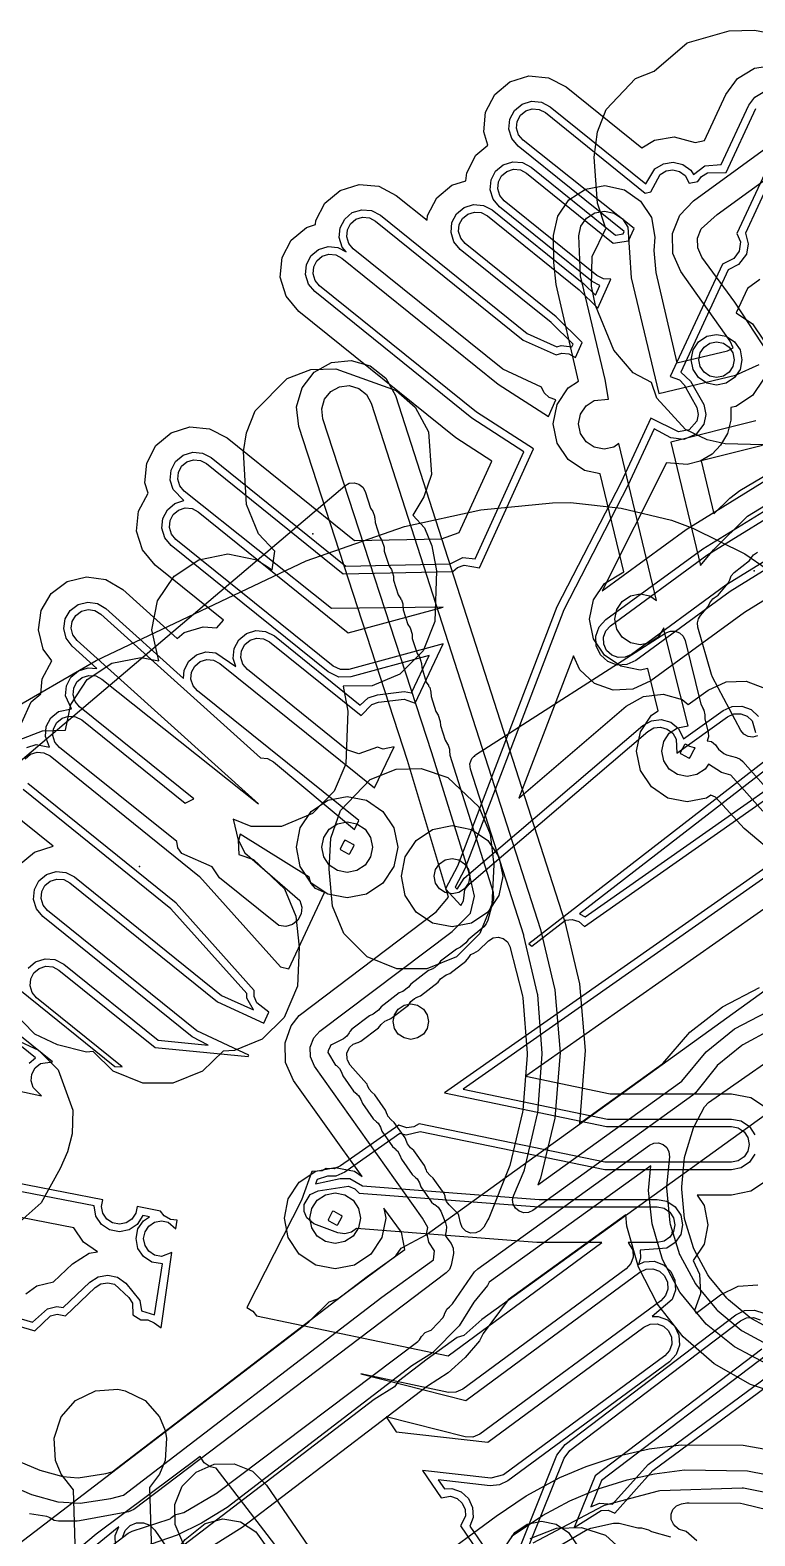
# Model space of a CAD drawing. Header units: metres. Extents: x 8738 to 9560, y -8972 to -7699.
# Drawn here: x 9479.3 to 9507.8, y -7762 to -7702.6 of the extents above; entities that cross this region are included whole.
import ezdxf

# ---------------------------------------------------------------- set-up
doc = ezdxf.new("R2010")
doc.units = ezdxf.units.M
for name, color, linetype in [('AI_GREENING_EXCLUSIONS', 1, 'Continuous'), ('AI_GREENING_LAWN', 82, 'Continuous'), ('AI_GREENING_REJECTED', 6, 'Continuous')]:
    doc.layers.add(name, color=color, linetype=linetype)

msp = doc.modelspace()

# ---------------------------------------------------------------- linework, layer by layer
at = {"layer": 'AI_GREENING_EXCLUSIONS'}
for points in [[(9508.823, -7735.243), (9507.42, -7734.065), (9506.277, -7732.826), (9506.105, -7732.747), (9505.934, -7732.861), (9505.169, -7733.013), (9504.404, -7732.861), (9503.755, -7732.427), (9503.321, -7731.778), (9503.169, -7731.013), (9503.321, -7730.248), (9503.755, -7729.599), (9504.019, -7729.422), (9503.613, -7727.755), (9503.314, -7727.814), (9502.549, -7727.662), (9501.9, -7727.228), (9501.466, -7726.579), (9501.314, -7725.814), (9501.466, -7725.049), (9501.9, -7724.4), (9502.662, -7723.944), (9501.731, -7720.072), (9501.121, -7719.951), (9500.472, -7719.517), (9500.038, -7718.868), (9499.886, -7718.103), (9500.038, -7717.338), (9500.472, -7716.689), (9500.88, -7716.416), (9499.998, -7712.612), (9499.909, -7711.736), (9499.896, -7710.681), (9500.06, -7709.918), (9500.503, -7709.276), (9501.158, -7708.852), (9501.925, -7708.711), (9502.688, -7708.874), (9503.331, -7709.318), (9503.755, -7709.973), (9503.896, -7710.74), (9503.855, -7711.268), (9503.935, -7712.131), (9504.757, -7715.702), (9506.755, -7715.219), (9506.978, -7715.106), (9506.865, -7714.838), (9504.918, -7712.098), (9504.606, -7711.382), (9504.591, -7710.602), (9504.876, -7709.876), (9505.418, -7709.314), (9514.499, -7702.692)], [(9508.666, -7718.943), (9506.67, -7718.897), (9505.953, -7718.73), (9505.104, -7718.331), (9505.104, -7718.331), (9503.966, -7717.089), (9503.763, -7716.476), (9503.041, -7716.09), (9502.276, -7715.199), (9501.552, -7713.435), (9501.39, -7712.673), (9501.421, -7711.509), (9501.952, -7710.399), (9501.629, -7709.404), (9501.501, -7707.585), (9501.631, -7706.587), (9501.97, -7705.712), (9503.13, -7704.49), (9503.868, -7704.193), (9505.169, -7703.084), (9506.821, -7702.603), (9507.816, -7702.576), (9509.345, -7702.87)], [(9508.37, -7715.332), (9507.04, -7713.31), (9505.739, -7711.527), (9505.583, -7711.169), (9505.575, -7710.779), (9505.718, -7710.416), (9506.355, -7709.851), (9515.092, -7703.498)], [(9478.915, -7729.908), (9479.29, -7729.07), (9479.669, -7728.754), (9479.723, -7728.156), (9480.108, -7727.445), (9479.769, -7726.99), (9479.577, -7726.234), (9479.689, -7725.462), (9480.088, -7724.791), (9480.714, -7724.324), (9481.47, -7724.133), (9482.243, -7724.245), (9482.913, -7724.644), (9485.054, -7726.574), (9485.333, -7726.34), (9486.078, -7726.107), (9486.618, -7726.156), (9486.88, -7725.846), (9484.188, -7723.675), (9483.688, -7723.076), (9483.454, -7722.331), (9483.524, -7721.554), (9483.91, -7720.843), (9483.781, -7720.429), (9483.85, -7719.652), (9484.212, -7718.961), (9484.811, -7718.46), (9485.556, -7718.227), (9486.333, -7718.297), (9487.025, -7718.659), (9492.05, -7722.71), (9495.472, -7722.639), (9496.18, -7722.39), (9497.459, -7719.582), (9496.046, -7718.662), (9489.852, -7713.669), (9489.352, -7713.07), (9489.119, -7712.325), (9489.189, -7711.548), (9489.55, -7710.856), (9490.149, -7710.356), (9490.505, -7710.245), (9490.519, -7710.09), (9490.88, -7709.398), (9491.479, -7708.898), (9492.224, -7708.665), (9493.001, -7708.735), (9493.693, -7709.096), (9494.911, -7710.078), (9494.928, -7709.882), (9495.29, -7709.191), (9495.889, -7708.691), (9496.443, -7708.517), (9496.472, -7708.199), (9496.834, -7707.508), (9497.308, -7707.111), (9497.144, -7706.588), (9497.214, -7705.811), (9497.576, -7705.119), (9498.174, -7704.619), (9498.919, -7704.386), (9499.696, -7704.456), (9500.388, -7704.818), (9503.373, -7707.224), (9503.877, -7706.911), (9504.648, -7706.786), (9505.477, -7707.015), (9505.85, -7706.935), (9506.696, -7705.118), (9507.157, -7704.488), (9507.824, -7704.083), (9508.595, -7703.963)], [(9479.121, -7730.872), (9479.494, -7730.755), (9480.016, -7730.86), (9479.853, -7730.432), (9479.888, -7730.044), (9480.069, -7729.698), (9480.368, -7729.448), (9480.885, -7729.344), (9480.647, -7728.827), (9480.682, -7728.438), (9480.863, -7728.092), (9481.162, -7727.842), (9481.535, -7727.726), (9481.886, -7727.757), (9480.905, -7726.873), (9480.671, -7726.56), (9480.575, -7726.182), (9480.632, -7725.796), (9480.831, -7725.461), (9481.144, -7725.227), (9481.522, -7725.131), (9481.908, -7725.187), (9482.244, -7725.387), (9485.302, -7728.144), (9485.332, -7727.814), (9485.513, -7727.468), (9485.812, -7727.218), (9486.185, -7727.102), (9486.573, -7727.136), (9487.365, -7727.677), (9487.265, -7727.356), (9487.3, -7726.968), (9487.481, -7726.622), (9487.78, -7726.372), (9488.153, -7726.255), (9488.541, -7726.29), (9488.887, -7726.471), (9492.271, -7729.199), (9492.585, -7728.908), (9492.956, -7728.787), (9494.004, -7728.667), (9494.292, -7728.714), (9494.995, -7727.246), (9491.897, -7728.077), (9491.431, -7728.09), (9491.01, -7727.89), (9484.815, -7722.897), (9484.565, -7722.597), (9484.449, -7722.225), (9484.484, -7721.836), (9484.665, -7721.49), (9484.964, -7721.24), (9485.312, -7721.131), (9484.892, -7720.695), (9484.775, -7720.323), (9484.81, -7719.934), (9484.991, -7719.588), (9485.29, -7719.338), (9485.663, -7719.222), (9486.051, -7719.257), (9486.397, -7719.437), (9491.706, -7723.717), (9495.817, -7723.632), (9496.323, -7723.379), (9496.807, -7723.424), (9498.728, -7719.208), (9496.674, -7717.884), (9490.48, -7712.89), (9490.23, -7712.591), (9490.113, -7712.218), (9490.148, -7711.83), (9490.329, -7711.484), (9490.628, -7711.234), (9491.001, -7711.117), (9491.389, -7711.152), (9491.721, -7711.326), (9491.56, -7711.132), (9491.443, -7710.76), (9491.478, -7710.371), (9491.659, -7710.026), (9491.958, -7709.776), (9492.331, -7709.659), (9492.719, -7709.694), (9493.065, -7709.875), (9498.86, -7714.547), (9500.023, -7715.066), (9500.2, -7715.014), (9500.615, -7715.068), (9500.664, -7714.962), (9499.8, -7714.112), (9496.219, -7711.225), (9495.969, -7710.925), (9495.853, -7710.553), (9495.888, -7710.164), (9496.068, -7709.819), (9496.368, -7709.569), (9496.74, -7709.452), (9497.129, -7709.487), (9497.475, -7709.668), (9501.094, -7712.586), (9501.547, -7713.024), (9501.72, -7712.643), (9501.421, -7712.49), (9497.763, -7709.541), (9497.513, -7709.242), (9497.396, -7708.869), (9497.431, -7708.481), (9497.612, -7708.135), (9497.912, -7707.885), (9498.284, -7707.768), (9498.673, -7707.803), (9499.018, -7707.984), (9502.335, -7710.658), (9502.647, -7710.611), (9502.686, -7710.524), (9498.505, -7707.153), (9498.255, -7706.854), (9498.138, -7706.481), (9498.173, -7706.093), (9498.354, -7705.747), (9498.654, -7705.497), (9499.026, -7705.38), (9499.415, -7705.415), (9499.76, -7705.596), (9503.542, -7708.645), (9503.896, -7708.053), (9504.227, -7707.848), (9504.613, -7707.785), (9504.992, -7707.875), (9505.309, -7708.103), (9505.415, -7708.273), (9505.868, -7707.924), (9506.513, -7707.881), (9507.603, -7705.54), (9507.833, -7705.225), (9508.166, -7705.022)], [(9479.056, -7731.31), (9479.265, -7731.135), (9479.526, -7731.053), (9479.798, -7731.078), (9480.04, -7731.204), (9485.931, -7735.953), (9489.129, -7739.518), (9489.462, -7739.602), (9490.862, -7736.592), (9490.504, -7736.432), (9490.329, -7736.222), (9490.256, -7735.989), (9487.531, -7734.292), (9487.473, -7734.535), (9487.722, -7735.027), (9489.893, -7736.899), (9489.97, -7737.161), (9489.942, -7737.433), (9489.812, -7737.673), (9489.6, -7737.845), (9489.338, -7737.923), (9489.066, -7737.894), (9486.715, -7736.011), (9486.433, -7735.581), (9485.237, -7735.047), (9485.084, -7734.82), (9485.036, -7734.581), (9480.408, -7730.871), (9480.233, -7730.661), (9480.151, -7730.4), (9480.176, -7730.128), (9480.302, -7729.886), (9480.512, -7729.711), (9480.773, -7729.63), (9481.045, -7729.654), (9481.287, -7729.781), (9485.361, -7733.062), (9485.71, -7732.899), (9481.202, -7729.265), (9481.027, -7729.055), (9480.946, -7728.795), (9480.97, -7728.523), (9481.097, -7728.281), (9481.306, -7728.106), (9481.567, -7728.024), (9481.839, -7728.048), (9482.081, -7728.175), (9488.26, -7733.097), (9481.106, -7726.65), (9480.942, -7726.431), (9480.875, -7726.166), (9480.914, -7725.896), (9481.054, -7725.661), (9481.273, -7725.498), (9481.538, -7725.431), (9481.808, -7725.47), (9482.043, -7725.61), (9488.333, -7731.279), (9488.61, -7731.306), (9488.85, -7731.437), (9492.044, -7734.104), (9492.216, -7733.744), (9485.852, -7728.641), (9485.677, -7728.431), (9485.595, -7728.171), (9485.62, -7727.899), (9485.746, -7727.657), (9485.956, -7727.481), (9486.217, -7727.4), (9486.489, -7727.424), (9486.731, -7727.551), (9492.832, -7732.457), (9493.607, -7730.839), (9493.181, -7730.936), (9492.949, -7730.859), (9492.212, -7731.116), (9491.748, -7730.961), (9487.82, -7727.795), (9487.645, -7727.585), (9487.563, -7727.324), (9487.588, -7727.052), (9487.714, -7726.81), (9487.924, -7726.635), (9488.185, -7726.554), (9488.457, -7726.578), (9488.699, -7726.705), (9492.304, -7729.611), (9492.733, -7729.169), (9492.992, -7729.084), (9494.005, -7728.967), (9494.432, -7729.115), (9495.547, -7726.787), (9491.819, -7727.788), (9491.493, -7727.796), (9491.198, -7727.656), (9485.004, -7722.663), (9484.829, -7722.453), (9484.747, -7722.193), (9484.771, -7721.921), (9484.898, -7721.679), (9485.108, -7721.504), (9485.368, -7721.422), (9485.64, -7721.446), (9485.882, -7721.573), (9491.8, -7726.343), (9495.543, -7725.338), (9491.136, -7725.387), (9485.33, -7720.761), (9485.155, -7720.551), (9485.073, -7720.291), (9485.098, -7720.019), (9485.224, -7719.777), (9485.434, -7719.602), (9485.695, -7719.52), (9485.967, -7719.544), (9486.209, -7719.671), (9491.603, -7724.02), (9495.926, -7723.93), (9496.108, -7723.767), (9496.366, -7723.676), (9496.976, -7723.777), (9499.109, -7719.096), (9496.862, -7717.65), (9490.668, -7712.656), (9490.493, -7712.447), (9490.411, -7712.186), (9490.436, -7711.914), (9490.562, -7711.672), (9490.772, -7711.497), (9491.033, -7711.416), (9491.305, -7711.44), (9491.547, -7711.567), (9497.712, -7716.536), (9499.696, -7717.809), (9499.992, -7717.159), (9499.729, -7717.065), (9499.527, -7716.881), (9499.423, -7716.66), (9497.894, -7715.952), (9491.998, -7711.198), (9491.823, -7710.989), (9491.741, -7710.728), (9491.766, -7710.456), (9491.892, -7710.214), (9492.102, -7710.039), (9492.363, -7709.957), (9492.635, -7709.982), (9492.877, -7710.108), (9498.702, -7714.805), (9499.994, -7715.382), (9500.228, -7715.312), (9500.5, -7715.34), (9500.756, -7715.483), (9501.024, -7714.895), (9500, -7713.887), (9496.408, -7710.991), (9496.233, -7710.782), (9496.151, -7710.521), (9496.175, -7710.249), (9496.302, -7710.007), (9496.512, -7709.832), (9496.772, -7709.75), (9497.044, -7709.775), (9497.286, -7709.901), (9500.906, -7712.819), (9501.642, -7713.539), (9502.159, -7712.403), (9501.866, -7712.387), (9501.609, -7712.257), (9497.951, -7709.308), (9497.776, -7709.098), (9497.695, -7708.837), (9497.719, -7708.565), (9497.846, -7708.323), (9498.055, -7708.148), (9498.316, -7708.067), (9498.588, -7708.091), (9498.83, -7708.218), (9502.249, -7710.974), (9502.852, -7710.883), (9503.075, -7710.394), (9498.693, -7706.92), (9498.518, -7706.71), (9498.437, -7706.449), (9498.461, -7706.177), (9498.588, -7705.935), (9498.797, -7705.76), (9499.058, -7705.679), (9499.33, -7705.703), (9499.572, -7705.83), (9503.51, -7709.004), (9503.731, -7708.955), (9504.1, -7708.273), (9504.333, -7708.129), (9504.602, -7708.085), (9504.868, -7708.148), (9505.09, -7708.307), (9505.246, -7708.618), (9505.588, -7708.542), (9505.734, -7708.346), (9505.968, -7708.207), (9506.7, -7708.191), (9507.875, -7705.666)], [(9509.144, -7706.257), (9507.124, -7710.598), (9507.268, -7710.928), (9507.223, -7711.3), (9507.007, -7711.584), (9506.563, -7711.805), (9504.5, -7716.238), (9504.863, -7716.367), (9505.043, -7716.572), (9505.549, -7717.463), (9505.602, -7717.731), (9505.549, -7717.999), (9505.251, -7718.338), (9504.822, -7718.426), (9503.735, -7717.881), (9502.562, -7720.401), (9500.03, -7725.316), (9496.113, -7735.543), (9495.641, -7736.446), (9496.236, -7737.102), (9496.341, -7736.912), (9496.393, -7736.471), (9496.562, -7736.257), (9503.609, -7730.232), (9503.847, -7730.098), (9504.119, -7730.066), (9504.381, -7730.14), (9504.596, -7730.309), (9504.73, -7730.547), (9504.763, -7731.09), (9506.758, -7729.658), (9507.006, -7729.545), (9507.279, -7729.535), (9507.535, -7729.631), (9507.735, -7729.818), (9507.855, -7730.282)], [(9509.416, -7706.383), (9507.461, -7710.585), (9507.576, -7711.005), (9507.5, -7711.415), (9507.192, -7711.82), (9506.787, -7712.033), (9504.912, -7716.063), (9505.303, -7716.423), (9505.823, -7717.341), (9505.902, -7717.731), (9505.826, -7718.114), (9505.524, -7718.514), (9505.031, -7718.723), (9504.527, -7718.658), (9503.87, -7718.302), (9502.829, -7720.538), (9500.304, -7725.439), (9496.392, -7735.652), (9496.017, -7736.376), (9496.094, -7736.45), (9496.367, -7736.029), (9503.414, -7730.004), (9503.755, -7729.813), (9504.142, -7729.767), (9504.518, -7729.873), (9504.824, -7730.114), (9505.024, -7730.533), (9506.583, -7729.414), (9506.938, -7729.253), (9507.328, -7729.239), (9507.693, -7729.376), (9507.978, -7729.643)], [(9508.146, -7733.378), (9506.882, -7731.966), (9506.516, -7731.852), (9506.006, -7731.525), (9505.876, -7731.72), (9505.552, -7731.937), (9505.169, -7732.013), (9504.786, -7731.937), (9504.462, -7731.72), (9504.245, -7731.396), (9504.169, -7731.013), (9504.245, -7730.63), (9504.462, -7730.306), (9504.786, -7730.089), (9505.201, -7730.019), (9504.266, -7726.322), (9504.252, -7726.168), (9504.246, -7726.155), (9504.021, -7726.521), (9503.697, -7726.738), (9503.314, -7726.814), (9502.931, -7726.738), (9502.607, -7726.521), (9502.39, -7726.197), (9502.314, -7725.814), (9502.39, -7725.431), (9502.607, -7725.107), (9502.931, -7724.89), (9503.314, -7724.814), (9503.697, -7724.89), (9503.961, -7725.066), (9502.473, -7718.883), (9502.269, -7719.027), (9501.886, -7719.103), (9501.503, -7719.027), (9501.179, -7718.81), (9500.962, -7718.486), (9500.886, -7718.103), (9500.962, -7717.72), (9501.179, -7717.396), (9501.503, -7717.179), (9502.061, -7717.138), (9501.927, -7716.35), (9500.956, -7712.271), (9500.896, -7710.696), (9500.978, -7710.314), (9501.199, -7709.993), (9501.527, -7709.781), (9501.911, -7709.711), (9502.292, -7709.793), (9502.613, -7710.014), (9502.825, -7710.342), (9502.957, -7712.342), (9504.051, -7716.903), (9507.069, -7716.183), (9508, -7715.765)], [(9508.028, -7712.407), (9507.549, -7712.767), (9507.099, -7713.733), (9507.74, -7714.161), (9508.174, -7714.81)], [(9478.815, -7730.564), (9479.746, -7730.214), (9480.653, -7730.19), (9480.856, -7729.168), (9481.507, -7728.194), (9482.48, -7727.544), (9483.628, -7727.316), (9484.328, -7727.455), (9484.051, -7726.234), (9484.279, -7725.086), (9484.929, -7724.113), (9485.903, -7723.462), (9487.051, -7723.234), (9488.199, -7723.462), (9488.799, -7723.864), (9488.909, -7723.12), (9488.258, -7722.447), (9487.788, -7721.282), (9487.673, -7719.192), (9487.79, -7718.465), (9488.129, -7717.59), (9489.388, -7716.311), (9490.319, -7715.961), (9491.313, -7715.934), (9493.687, -7716.789), (9494.435, -7717.444), (9494.968, -7718.415), (9495.082, -7720.096), (9494.784, -7720.986), (9494.346, -7721.706), (9494.802, -7722.203), (9495.102, -7722.913), (9495.284, -7723.902), (9495.219, -7725.894), (9494.749, -7727.059), (9493.827, -7727.981), (9492.743, -7728.434), (9491.602, -7728.451), (9491.783, -7729.435), (9491.701, -7731.508), (9491.248, -7732.592), (9490.393, -7733.469), (9489.161, -7733.984), (9487.973, -7733.984), (9487.255, -7733.701), (9487.454, -7734.525), (9487.49, -7735.086), (9488.065, -7735.288), (9489.289, -7736.447), (9489.736, -7737.522), (9489.869, -7738.739), (9489.792, -7740.284), (9489.277, -7741.516), (9488.4, -7742.371), (9487.316, -7742.824), (9486.864, -7742.841), (9486.044, -7743.639), (9484.879, -7744.108), (9483.692, -7744.108), (9482.527, -7743.639), (9481.732, -7742.865), (9481.478, -7742.888), (9480.326, -7742.601), (9479.435, -7742.171), (9478.499, -7741.214)], [(9478.791, -7759.014), (9479.638, -7759.376), (9480.544, -7759.625), (9481.142, -7759.678), (9482.233, -7759.504), (9482.487, -7759.437), (9492.544, -7751.73), (9494.027, -7750.662), (9493.897, -7749.988), (9493.203, -7749.04), (9493.281, -7749.432), (9493.129, -7750.197), (9492.695, -7750.846), (9492.046, -7751.28), (9491.281, -7751.432), (9490.516, -7751.28), (9489.867, -7750.846), (9489.433, -7750.197), (9489.281, -7749.432), (9489.433, -7748.667), (9489.867, -7748.018), (9490.516, -7747.584), (9491.281, -7747.432), (9492.046, -7747.584), (9492.348, -7747.786), (9489.644, -7744.006), (9489.329, -7743.292), (9489.311, -7742.512), (9489.551, -7741.853), (9489.867, -7741.443), (9495.261, -7737.344), (9495.759, -7736.77), (9494.141, -7731.384), (9489.85, -7718.207), (9489.761, -7717.432), (9489.975, -7716.682), (9490.46, -7716.07), (9491.142, -7715.691), (9491.917, -7715.602), (9492.667, -7715.816), (9493.279, -7716.301), (9493.658, -7716.983), (9500.337, -7737.744), (9500.923, -7740.194), (9501.148, -7742.818), (9500.923, -7745.699), (9504.209, -7743.333), (9504.21, -7743.333), (9505.273, -7742.101), (9506.554, -7741.092), (9508.019, -7740.341)], [(9478.31, -7759.896), (9479.306, -7760.329), (9480.345, -7760.615), (9481.221, -7760.678), (9482.441, -7760.484), (9482.936, -7760.352), (9493.128, -7752.542), (9495.166, -7751.075), (9495.198, -7750.714), (9494.971, -7750.383), (9494.895, -7750), (9494.934, -7749.804), (9494.733, -7749.43), (9490.462, -7743.431), (9490.305, -7743.074), (9490.296, -7742.684), (9490.437, -7742.321), (9490.674, -7742.062), (9495.9, -7738.121), (9496.616, -7737.399), (9496.777, -7736.738), (9496.582, -7735.86), (9495.093, -7731.077), (9490.802, -7717.901), (9490.757, -7717.514), (9490.864, -7717.138), (9491.107, -7716.833), (9491.448, -7716.643), (9491.835, -7716.598), (9492.211, -7716.705), (9492.516, -7716.948), (9492.706, -7717.289), (9499.385, -7738.05), (9499.95, -7740.425), (9500.151, -7742.894), (9499.948, -7745.487), (9499.379, -7747.856), (9499.273, -7748.118), (9504.957, -7744.027), (9505.91, -7742.873), (9507.031, -7741.971), (9508.316, -7741.296)], [(9508.174, -7716.34), (9507.74, -7716.989), (9507.091, -7717.423), (9506.882, -7717.464), (9506.889, -7717.958), (9506.756, -7718.482), (9506.487, -7718.951), (9506.146, -7719.297), (9505.682, -7719.573), (9505.16, -7719.714), (9504.348, -7719.645), (9501.813, -7724.694), (9505.125, -7722.271), (9508.565, -7720.142)], [(9507.879, -7717.987), (9504.518, -7718.832), (9505.686, -7723.687), (9506.209, -7723.074), (9507.549, -7721.742), (9509.378, -7720.629)], [(9508.132, -7718.955), (9505.722, -7719.56), (9506.224, -7721.649), (9506.844, -7721.032), (9507.239, -7720.728), (9508.918, -7719.742)], [(9478.314, -7729.487), (9481.86, -7727.436), (9490.137, -7723.507), (9494.018, -7722.148), (9497.029, -7721.49), (9499.854, -7721.217), (9500.565, -7721.212), (9502.56, -7721.425), (9504.554, -7721.909), (9505.391, -7722.214), (9507.445, -7723.235), (9508.326, -7723.832)], [(9510.665, -7723.546), (9507.423, -7725.546), (9503.734, -7728.244), (9503.027, -7728.573), (9502.247, -7728.606), (9501.514, -7728.339), (9500.939, -7727.811), (9500.68, -7727.253), (9498.531, -7732.863), (9502.764, -7729.244), (9503.445, -7728.862), (9504.22, -7728.77), (9504.971, -7728.982), (9505.209, -7729.169), (9505.999, -7728.602), (9506.71, -7728.279), (9507.49, -7728.253), (9508.22, -7728.527)], [(9508.172, -7731.442), (9498.918, -7738.611), (9499.04, -7738.71), (9500.364, -7737.682), (9500.636, -7737.653), (9500.898, -7737.732), (9501.122, -7737.927), (9515.088, -7728.128)], [(9508.384, -7731.654), (9500.923, -7737.432), (9501.139, -7737.548), (9514.669, -7728.056)], [(9460.564, -7776.224), (9490.245, -7753.521), (9491.042, -7752.732), (9491.388, -7752.615), (9493.675, -7750.916), (9493.885, -7750.62), (9494.872, -7750.083), (9522.645, -7730.043)], [(9460.564, -7776.224), (9490.245, -7753.521), (9491.042, -7752.732), (9491.388, -7752.615), (9493.675, -7750.916), (9493.885, -7750.62), (9494.872, -7750.083), (9522.645, -7730.043)], [(9516.363, -7729.921), (9495.595, -7744.492), (9501.989, -7745.822), (9506.914, -7745.822), (9507.182, -7745.875), (9507.409, -7746.027), (9507.56, -7746.254), (9507.614, -7746.522), (9507.56, -7746.79), (9507.409, -7747.017), (9507.182, -7747.168), (9506.914, -7747.222), (9501.917, -7747.222), (9494.595, -7745.714), (9494.382, -7745.833), (9494.11, -7745.863), (9493.79, -7745.758), (9491.492, -7747.37), (9491.242, -7747.481), (9490.923, -7747.469), (9490.773, -7747.57), (9490.364, -7747.595), (9489.954, -7748.718), (9487.794, -7752.956), (9488.034, -7753.094), (9488.183, -7753.287), (9495.734, -7754.866), (9501.804, -7750.391), (9499.241, -7750.389), (9492.124, -7749.842), (9491.927, -7749.987), (9491.662, -7750.052), (9491.392, -7750.011), (9490.435, -7749.659), (9490.169, -7749.423), (9490.065, -7749.17), (9490.066, -7748.897), (9490.296, -7748.503), (9490.617, -7748.348), (9491.806, -7748.168), (9492.059, -7748.273), (9492.231, -7748.446), (9499.321, -7748.991), (9503.986, -7748.991), (9504.254, -7749.044), (9504.481, -7749.196), (9504.633, -7749.423), (9504.686, -7749.691), (9504.633, -7749.959), (9504.481, -7750.186), (9504.254, -7750.338), (9503.986, -7750.391), (9502.84, -7750.391), (9503.02, -7750.697), (9503.033, -7750.969), (9502.94, -7751.226), (9502.756, -7751.428), (9496.312, -7756.179), (9496.046, -7756.3), (9495.754, -7756.301), (9492.29, -7755.577), (9496.43, -7756.623), (9503.298, -7751.559), (9503.546, -7751.443), (9503.818, -7751.43), (9504.075, -7751.523), (9504.277, -7751.707), (9504.393, -7751.954), (9504.406, -7752.227), (9504.313, -7752.484), (9504.129, -7752.686), (9496.994, -7757.946), (9496.714, -7758.07), (9496.407, -7758.062), (9493.289, -7757.273), (9493.687, -7757.857), (9497.307, -7758.263), (9503.457, -7753.729), (9503.704, -7753.613), (9503.977, -7753.601), (9504.234, -7753.693), (9504.436, -7753.877), (9504.552, -7754.125), (9504.565, -7754.397), (9504.472, -7754.654), (9504.288, -7754.856), (9497.917, -7759.553), (9497.424, -7759.685), (9494.728, -7759.383), (9495.461, -7760.456), (9495.836, -7760.395), (9496.093, -7760.487), (9496.295, -7760.671), (9496.411, -7760.919), (9496.424, -7761.191), (9496.221, -7761.569), (9498.118, -7764.348), (9500.309, -7758.891), (9500.535, -7758.594), (9507.263, -7753.487), (9507.508, -7753.368), (9507.781, -7753.351), (9508.039, -7753.44)], [(9516.291, -7730.338), (9496.334, -7744.339), (9502.02, -7745.522), (9506.914, -7745.522), (9507.296, -7745.598), (9507.621, -7745.815), (9507.838, -7746.139)], [(9476.583, -7738.608), (9482.592, -7743.452), (9482.882, -7743.459), (9479.508, -7740.739), (9479.333, -7740.53), (9479.251, -7740.269), (9479.276, -7739.997), (9479.402, -7739.755), (9479.612, -7739.58), (9479.873, -7739.498), (9480.145, -7739.523), (9480.387, -7739.649), (9484.179, -7742.706), (9487.85, -7743.054), (9487.873, -7743.005), (9485.832, -7742.047), (9479.941, -7737.298), (9479.766, -7737.088), (9479.684, -7736.827), (9479.709, -7736.555), (9479.835, -7736.313), (9480.045, -7736.138), (9480.306, -7736.057), (9480.578, -7736.081), (9480.82, -7736.208), (9486.642, -7740.902), (9488.466, -7741.737), (9488.666, -7741.308), (9488.199, -7740.945), (9488.09, -7740.695), (9488.085, -7740.451), (9485.008, -7737.007), (9479.161, -7732.294)], [(9479.169, -7739.567), (9479.468, -7739.317), (9479.841, -7739.2), (9480.229, -7739.235), (9480.575, -7739.416), (9484.297, -7742.416), (9486.276, -7742.604), (9485.643, -7742.28), (9479.753, -7737.531), (9479.503, -7737.232), (9479.386, -7736.859), (9479.421, -7736.471), (9479.602, -7736.125), (9479.901, -7735.875), (9480.274, -7735.758), (9480.662, -7735.793), (9481.008, -7735.974), (9486.801, -7740.644), (9488.062, -7741.221), (9487.797, -7740.759), (9487.793, -7740.574), (9484.8, -7737.226), (9478.973, -7732.528)], [(9524.876, -7733.365), (9497.065, -7753.434), (9496.362, -7754.054), (9496.089, -7754.138), (9494.907, -7754.99), (9493.778, -7755.854), (9493.621, -7756.09), (9492.823, -7756.585), (9463.061, -7779.35)], [(9524.876, -7733.365), (9497.065, -7753.434), (9496.362, -7754.054), (9496.089, -7754.138), (9494.907, -7754.99), (9493.778, -7755.854), (9493.621, -7756.09), (9492.823, -7756.585), (9463.061, -7779.35)], [(9478.823, -7735.497), (9479.422, -7734.997), (9480.157, -7734.767), (9478.345, -7733.307)], [(9510.043, -7735.943), (9498.801, -7743.831), (9502.123, -7744.522), (9506.914, -7744.522), (9507.679, -7744.674), (9508.328, -7745.108)], [(9476.387, -7743.899), (9479.702, -7744.612), (9479.376, -7744.281), (9479.295, -7744.02), (9479.319, -7743.748), (9479.446, -7743.506), (9479.655, -7743.331), (9480.134, -7743.269), (9475.705, -7739.698)], [(9479.212, -7743.318), (9479.46, -7743.111), (9475.516, -7739.932)], [(9478.678, -7742.385), (9479.58, -7742.804), (9480.363, -7743.587), (9480.943, -7745.169), (9480.906, -7746.107), (9480.725, -7746.82), (9480.441, -7747.479), (9479.683, -7748.828), (9478.744, -7749.662)], [(9507.838, -7746.904), (9507.621, -7747.229), (9507.296, -7747.446), (9506.914, -7747.522), (9501.917, -7747.522), (9494.635, -7746.029), (9494.085, -7746.162), (9493.838, -7746.091), (9491.664, -7747.616), (9491.307, -7747.774), (9490.987, -7747.781), (9490.569, -7747.91), (9490.51, -7748.074), (9491.475, -7747.873), (9491.866, -7747.874), (9492.356, -7748.155), (9499.333, -7748.691), (9503.986, -7748.691), (9504.369, -7748.767), (9504.693, -7748.984), (9504.91, -7749.308), (9504.986, -7749.691), (9504.91, -7750.074), (9504.693, -7750.398), (9504.369, -7750.615), (9503.314, -7750.691), (9503.329, -7751.014), (9503.24, -7751.261), (9503.473, -7751.152), (9503.863, -7751.134), (9504.23, -7751.266), (9504.519, -7751.529), (9504.684, -7751.882), (9504.702, -7752.272), (9504.57, -7752.639), (9503.781, -7753.315), (9504.022, -7753.304), (9504.389, -7753.436), (9504.677, -7753.699), (9504.843, -7754.052), (9504.861, -7754.442), (9504.729, -7754.809), (9504.466, -7755.098), (9498.096, -7759.794), (9497.761, -7759.955), (9497.391, -7759.983), (9495.345, -7759.754), (9495.589, -7760.112), (9495.881, -7760.098), (9496.248, -7760.231), (9496.536, -7760.493), (9496.702, -7760.847), (9496.72, -7761.236), (9496.595, -7761.585), (9498.049, -7763.715), (9500.031, -7758.779), (9500.354, -7758.355), (9507.081, -7753.248), (9507.432, -7753.077), (9507.822, -7753.054), (9508.19, -7753.181)], [(9468.563, -7750.687), (9479.437, -7753.869), (9480.057, -7753.278), (9480.322, -7753.214), (9480.642, -7753.288), (9481.815, -7752.172), (9482.046, -7752.026), (9482.315, -7751.979), (9482.581, -7752.039), (9483.149, -7752.559), (9483.295, -7752.789), (9483.302, -7753.239), (9483.614, -7753.439), (9483.898, -7753.445), (9484.146, -7753.56), (9484.417, -7753.757), (9484.847, -7750.787), (9484.43, -7750.94), (9484.162, -7750.887), (9483.935, -7750.735), (9483.783, -7750.508), (9483.73, -7750.24), (9483.783, -7749.972), (9483.935, -7749.745), (9484.162, -7749.593), (9484.43, -7749.54), (9484.698, -7749.593), (9484.996, -7749.851), (9485.052, -7749.511), (9484.783, -7749.479), (9484.544, -7749.346), (9484.393, -7749.154), (9483.47, -7748.975), (9483.418, -7749.238), (9483.266, -7749.465), (9483.039, -7749.617), (9482.771, -7749.67), (9482.503, -7749.617), (9482.276, -7749.465), (9482.124, -7749.238), (9482.071, -7748.97), (9482.122, -7748.713), (9471.704, -7746.686)], [(9468.647, -7750.399), (9479.343, -7753.529), (9479.932, -7753.005), (9480.311, -7752.915), (9480.558, -7752.954), (9481.608, -7751.954), (9481.938, -7751.746), (9482.322, -7751.679), (9482.703, -7751.765), (9483.022, -7751.99), (9483.575, -7752.681), (9483.639, -7753.081), (9484.153, -7753.239), (9484.472, -7751.232), (9484.047, -7751.164), (9483.723, -7750.947), (9483.506, -7750.623), (9483.43, -7750.24), (9483.506, -7749.857), (9483.723, -7749.533), (9483.959, -7749.375), (9483.7, -7749.325), (9483.478, -7749.677), (9483.154, -7749.894), (9482.771, -7749.97), (9482.388, -7749.894), (9482.064, -7749.677), (9481.847, -7749.353), (9481.775, -7748.951), (9471.647, -7746.981)], [(9508.316, -7755.184), (9507.031, -7754.509), (9505.91, -7753.608), (9504.873, -7752.351), (9504.198, -7751.067), (9503.779, -7749.65), (9503.647, -7748.34), (9503.732, -7747.373), (9497.359, -7751.96), (9497.286, -7752.085), (9496.752, -7752.751), (9496.171, -7753.678), (9495.125, -7754.737), (9494.312, -7755.262), (9487.018, -7760.839), (9486.007, -7761.466), (9485.048, -7761.936), (9483.68, -7762.401)], [(9479.081, -7752.411), (9479.514, -7752.097), (9480.174, -7751.939), (9480.919, -7751.23), (9481.578, -7750.813), (9481.912, -7750.755), (9481.357, -7750.384), (9480.976, -7749.814), (9471.456, -7747.962)], [(9508.328, -7747.936), (9507.679, -7748.369), (9506.914, -7748.522), (9505.564, -7748.522), (9505.834, -7748.926), (9505.986, -7749.691), (9505.834, -7750.456), (9505.402, -7751.103), (9505.655, -7751.642), (9505.691, -7752.422), (9505.454, -7753.08), (9505.517, -7753.18), (9506.477, -7752.452), (9507.178, -7752.11), (9507.957, -7752.063)], [(9509.239, -7756.518), (9507.658, -7755.987), (9506.235, -7755.173), (9505.003, -7754.109), (9503.994, -7752.828), (9503.243, -7751.363), (9502.784, -7749.751), (9502.75, -7749.303), (9498.102, -7752.654), (9497.115, -7753.976), (9496.978, -7754.269), (9496.405, -7754.933), (9495.739, -7755.526), (9494.922, -7756.057), (9487.621, -7761.637), (9486.479, -7762.348)], [(9508.109, -7754.602), (9501.536, -7759.592), (9500.714, -7761.638), (9501.779, -7760.96), (9502.052, -7760.954), (9502.315, -7761.061), (9503.806, -7759.384), (9510.188, -7754.679)], [(9508.291, -7754.841), (9501.784, -7759.781), (9501.367, -7760.819), (9501.714, -7760.667), (9502.227, -7760.706), (9503.628, -7759.143), (9510.01, -7754.438)], [(9481.065, -7763.558), (9480.965, -7760.146), (9480.48, -7759.53), (9480.254, -7758.989), (9480.195, -7758.103), (9480.48, -7757.27), (9481.046, -7756.626), (9481.826, -7756.239), (9481.826, -7756.239), (9482.712, -7756.18), (9483.004, -7756.239), (9483.784, -7756.626), (9484.35, -7757.27), (9484.576, -7757.811), (9484.635, -7758.103), (9484.576, -7758.989), (9484.35, -7759.53), (9483.964, -7760.059), (9484.05, -7763.03)], [(9487.484, -7768.646), (9497.637, -7761.182), (9498.817, -7760.38), (9500.148, -7759.659), (9501.179, -7759.221), (9502.41, -7758.819), (9503.664, -7758.535), (9504.931, -7758.369), (9507.381, -7758.379), (9509.879, -7758.834), (9511.348, -7759.325), (9512.518, -7759.858), (9513.642, -7760.502), (9514.712, -7761.256), (9515.58, -7761.988)], [(9490.784, -7764.752), (9486.586, -7759.29), (9486.347, -7759.24), (9486.121, -7759.087), (9485.961, -7758.833), (9481.855, -7761.889), (9479.884, -7763.549)], [(9498.23, -7761.988), (9499.456, -7761.161), (9500.539, -7760.579), (9501.657, -7760.109), (9502.803, -7759.748), (9503.878, -7759.512), (9505.055, -7759.361), (9507.549, -7759.398), (9509.687, -7759.816), (9510.855, -7760.205), (9512.027, -7760.729), (9513.072, -7761.324), (9514.067, -7762.02)], [(9482.613, -7762.337), (9482.608, -7761.947), (9482.747, -7761.599), (9480.199, -7763.677)], [(9482.903, -7762.002), (9483.005, -7761.748), (9483.195, -7761.553), (9483.446, -7761.445), (9483.719, -7761.442), (9483.973, -7761.543), (9484.168, -7761.734), (9489.021, -7768.806)], [(9498.976, -7762.069), (9500.006, -7761.662), (9501, -7761.635), (9501.949, -7761.935), (9503.274, -7763.146)]]:
    msp.add_lwpolyline(points, dxfattribs=at)
for points in [[(9505.943, -7716.499), (9505.619, -7716.282), (9505.402, -7715.958), (9505.326, -7715.575), (9505.402, -7715.192), (9505.619, -7714.868), (9505.943, -7714.651), (9506.326, -7714.575), (9506.709, -7714.651), (9507.033, -7714.868), (9507.25, -7715.192), (9507.326, -7715.575), (9507.25, -7715.958), (9507.033, -7716.282), (9506.709, -7716.499), (9506.326, -7716.575), (9505.943, -7716.499)], [(9505.831, -7716.07), (9505.679, -7715.843), (9505.626, -7715.575), (9505.679, -7715.307), (9505.831, -7715.08), (9506.058, -7714.928), (9506.326, -7714.875), (9506.594, -7714.928), (9506.821, -7715.08), (9506.973, -7715.307), (9507.026, -7715.575), (9506.973, -7715.843), (9506.821, -7716.07), (9506.594, -7716.222), (9506.326, -7716.275), (9506.058, -7716.222), (9505.831, -7716.07)], [(9512.072, -7721.352), (9511.295, -7722.234), (9510.979, -7722.463), (9510.417, -7722.525), (9506.865, -7724.716), (9503.144, -7727.437), (9502.79, -7727.601), (9502.4, -7727.618), (9502.034, -7727.484), (9501.746, -7727.22), (9501.582, -7726.866), (9501.565, -7726.477), (9501.699, -7726.11), (9501.963, -7725.823), (9505.781, -7723.034), (9509.367, -7720.822), (9509.674, -7720.348), (9510.021, -7720.168), (9510.918, -7719.909), (9511.307, -7719.875), (9511.781, -7720.058), (9512.12, -7720.486), (9512.19, -7720.98), (9512.072, -7721.352)], [(9511.809, -7721.207), (9510.854, -7722.19), (9510.588, -7722.254), (9510.347, -7722.215), (9506.697, -7724.466), (9502.967, -7727.195), (9502.719, -7727.31), (9502.446, -7727.322), (9502.19, -7727.228), (9501.989, -7727.043), (9501.873, -7726.795), (9501.862, -7726.523), (9501.956, -7726.266), (9502.14, -7726.065), (9505.939, -7723.289), (9509.612, -7721.024), (9509.686, -7720.791), (9509.862, -7720.582), (9510.104, -7720.456), (9511.274, -7720.173), (9511.606, -7720.302), (9511.832, -7720.577), (9511.896, -7720.869), (9511.809, -7721.207)], [(9494.681, -7731.696), (9495.731, -7732.048), (9496.955, -7733.207), (9497.402, -7734.282), (9497.535, -7735.499), (9497.458, -7737.044), (9496.988, -7738.209), (9496.066, -7739.131), (9494.901, -7739.601), (9493.713, -7739.601), (9492.548, -7739.131), (9491.626, -7738.209), (9491.173, -7737.125), (9491.04, -7735.672), (9491.108, -7734.45), (9491.497, -7733.352), (9492.657, -7732.13), (9493.687, -7731.723), (9494.681, -7731.696)], [(9491.754, -7736.801), (9490.989, -7736.649), (9490.34, -7736.215), (9489.906, -7735.566), (9489.754, -7734.801), (9489.906, -7734.036), (9490.34, -7733.387), (9490.989, -7732.953), (9491.754, -7732.801), (9492.519, -7732.953), (9493.168, -7733.387), (9493.602, -7734.036), (9493.754, -7734.801), (9493.602, -7735.566), (9493.168, -7736.215), (9492.519, -7736.649), (9491.754, -7736.801)], [(9491.371, -7735.725), (9491.047, -7735.508), (9490.83, -7735.184), (9490.754, -7734.801), (9490.83, -7734.418), (9491.047, -7734.094), (9491.371, -7733.877), (9491.754, -7733.801), (9492.137, -7733.877), (9492.461, -7734.094), (9492.678, -7734.418), (9492.754, -7734.801), (9492.678, -7735.184), (9492.461, -7735.508), (9492.137, -7735.725), (9491.754, -7735.801), (9491.371, -7735.725)], [(9497.307, -7734.533), (9497.741, -7735.182), (9497.893, -7735.947), (9497.741, -7736.712), (9497.307, -7737.361), (9496.658, -7737.795), (9495.893, -7737.947), (9495.128, -7737.795), (9494.479, -7737.361), (9494.045, -7736.712), (9493.893, -7735.947), (9494.045, -7735.182), (9494.479, -7734.533), (9495.128, -7734.099), (9495.893, -7733.947), (9496.658, -7734.099), (9497.307, -7734.533)], [(9496.388, -7735.452), (9496.54, -7735.679), (9496.593, -7735.947), (9496.54, -7736.215), (9496.388, -7736.442), (9496.161, -7736.594), (9495.893, -7736.647), (9495.625, -7736.594), (9495.398, -7736.442), (9495.246, -7736.215), (9495.193, -7735.947), (9495.246, -7735.679), (9495.398, -7735.452), (9495.625, -7735.3), (9495.893, -7735.247), (9496.161, -7735.3), (9496.388, -7735.452)], [(9493.998, -7742.326), (9493.771, -7742.174), (9493.619, -7741.947), (9493.566, -7741.679), (9493.619, -7741.411), (9493.771, -7741.184), (9493.998, -7741.032), (9494.266, -7740.979), (9494.534, -7741.032), (9494.761, -7741.184), (9494.913, -7741.411), (9494.966, -7741.679), (9494.913, -7741.947), (9494.761, -7742.174), (9494.534, -7742.326), (9494.266, -7742.379), (9493.998, -7742.326)], [(9491.281, -7750.432), (9490.898, -7750.356), (9490.574, -7750.139), (9490.357, -7749.815), (9490.281, -7749.432), (9490.357, -7749.049), (9490.574, -7748.725), (9490.898, -7748.508), (9491.281, -7748.432), (9491.664, -7748.508), (9491.988, -7748.725), (9492.205, -7749.049), (9492.281, -7749.432), (9492.205, -7749.815), (9491.988, -7750.139), (9491.664, -7750.356), (9491.281, -7750.432)], [(9488.748, -7767.282), (9485.278, -7762.224), (9484.971, -7761.507), (9484.961, -7760.727), (9485.251, -7760.002), (9485.796, -7759.444), (9486.513, -7759.136), (9487.293, -7759.126), (9488.018, -7759.416), (9488.576, -7759.961), (9492.379, -7765.504), (9492.74, -7765.785), (9493.125, -7766.464), (9493.22, -7767.239), (9493.119, -7768.411), (9492.943, -7768.922), (9492.674, -7769.326), (9492.27, -7769.685), (9491.308, -7770.017), (9490.769, -7769.985), (9490.258, -7769.809), (9489.643, -7769.329), (9488.951, -7768.092), (9488.748, -7767.282)], [(9488.151, -7761.801), (9488.7, -7762.572), (9488.787, -7763.15), (9488.645, -7763.718), (9488.297, -7764.189), (9487.901, -7764.427), (9487.612, -7764.817), (9487.111, -7765.118), (9486.532, -7765.205), (9485.964, -7765.063), (9485.493, -7764.715), (9484.974, -7763.988), (9484.845, -7763.233), (9485.048, -7762.519), (9485.373, -7762.103), (9486.154, -7761.47), (9486.849, -7761.286), (9487.554, -7761.407), (9488.151, -7761.801)], [(9500.486, -7763.949), (9499.999, -7764.274), (9499.425, -7764.388), (9498.851, -7764.274), (9498.364, -7763.949), (9498.039, -7763.462), (9497.925, -7762.888), (9498.039, -7762.314), (9498.364, -7761.827), (9498.851, -7761.502), (9499.425, -7761.388), (9499.999, -7761.502), (9500.486, -7761.827), (9500.811, -7762.314), (9500.925, -7762.888), (9500.811, -7763.462), (9500.486, -7763.949)]]:
    msp.add_lwpolyline(points, close=True, dxfattribs=at)
at = {"layer": 'AI_GREENING_LAWN'}
for points in [[(9461.032, -7746.511), (9491.664, -7720.545), (9491.834, -7720.45), (9492.028, -7720.428), (9492.215, -7720.482), (9492.368, -7720.603), (9492.463, -7720.773), (9492.673, -7721.426), (9492.764, -7721.565), (9492.836, -7721.74), (9492.837, -7721.817), (9492.844, -7721.816), (9492.856, -7721.999), (9492.856, -7721.999), (9493.042, -7722.574), (9493.13, -7722.707), (9493.212, -7722.963), (9493.219, -7723.123), (9493.411, -7723.72), (9493.499, -7723.855), (9493.581, -7724.11), (9493.588, -7724.27), (9493.771, -7724.846), (9493.868, -7725.001), (9493.866, -7725.002), (9493.899, -7725.047), (9493.949, -7725.202), (9493.948, -7725.258), (9493.951, -7725.258), (9493.963, -7725.44), (9494.149, -7726.015), (9494.237, -7726.149), (9494.319, -7726.404), (9494.326, -7726.564), (9494.518, -7727.162), (9494.606, -7727.296), (9494.688, -7727.551), (9494.695, -7727.711), (9494.878, -7728.287), (9494.975, -7728.442), (9494.969, -7728.445), (9495.014, -7728.508), (9495.057, -7728.693), (9495.064, -7728.858), (9495.256, -7729.456), (9495.344, -7729.59), (9495.426, -7729.845), (9495.433, -7730.005), (9495.616, -7730.581), (9495.713, -7730.736), (9495.711, -7730.737), (9495.744, -7730.782), (9495.794, -7730.938), (9495.793, -7730.995), (9495.796, -7730.995), (9495.807, -7731.175), (9497.516, -7736.57), (9497.523, -7736.848), (9497.304, -7737.684), (9497.242, -7737.826), (9497.14, -7737.942), (9496.524, -7738.454), (9496.442, -7738.572), (9496.232, -7738.746), (9496.067, -7738.818), (9495.442, -7739.302), (9495.343, -7739.433), (9495.202, -7739.56), (9495.129, -7739.587), (9495.132, -7739.593), (9494.964, -7739.665), (9494.267, -7740.199), (9494.171, -7740.327), (9493.958, -7740.49), (9493.808, -7740.55), (9493.092, -7741.097), (9492.995, -7741.226), (9492.782, -7741.388), (9492.633, -7741.448), (9491.935, -7741.98), (9491.859, -7742.074), (9491.84, -7742.117), (9491.747, -7742.256), (9491.612, -7742.356), (9491.138, -7742.599), (9491.105, -7742.624), (9491.082, -7742.659), (9491.006, -7742.838), (9490.998, -7742.892), (9491.015, -7742.944), (9491.275, -7743.364), (9491.298, -7743.392), (9491.333, -7743.414), (9491.456, -7743.524), (9491.536, -7743.669), (9491.587, -7743.813), (9492.01, -7744.418), (9492.148, -7744.537), (9492.144, -7744.542), (9492.204, -7744.589), (9492.301, -7744.753), (9492.356, -7744.909), (9492.779, -7745.513), (9492.917, -7745.633), (9492.913, -7745.638), (9492.973, -7745.685), (9493.07, -7745.848), (9493.125, -7746.004), (9493.548, -7746.609), (9493.686, -7746.729), (9493.682, -7746.734), (9493.742, -7746.781), (9493.839, -7746.944), (9493.894, -7747.1), (9494.317, -7747.705), (9494.455, -7747.825), (9494.451, -7747.829), (9494.511, -7747.876), (9494.608, -7748.04), (9494.663, -7748.196), (9495.086, -7748.801), (9495.177, -7748.88), (9495.209, -7748.896), (9495.351, -7749.002), (9495.446, -7749.15), (9495.64, -7749.616), (9495.677, -7749.771), (9495.664, -7749.929), (9495.631, -7750.061), (9495.63, -7750.112), (9495.651, -7750.159), (9495.855, -7750.432), (9495.942, -7750.621), (9495.945, -7750.83), (9495.854, -7751.283), (9495.787, -7751.45), (9495.666, -7751.583), (9483.344, -7760.922), (9483.133, -7761.015), (9481.2, -7761.374), (9481.109, -7761.383), (9480.377, -7761.383), (9480.202, -7761.351), (9480.049, -7761.26), (9480.04, -7761.252), (9479.914, -7761.194), (9479.227, -7761.094)], [(9507.946, -7730.409), (9507.761, -7730.461), (9507.57, -7730.439), (9507.401, -7730.346), (9507.28, -7730.197), (9506.161, -7728.089), (9506.122, -7727.991), (9505.592, -7726.12), (9505.574, -7725.958), (9505.61, -7725.798), (9505.694, -7725.658), (9505.991, -7725.313), (9506.061, -7725.163), (9506.173, -7725.009), (9506.237, -7724.969), (9506.234, -7724.963), (9506.383, -7724.858), (9506.788, -7724.383), (9506.847, -7724.256), (9506.905, -7724.098), (9507.026, -7723.961), (9507.627, -7723.489), (9507.653, -7723.46), (9507.669, -7723.423), (9507.777, -7723.266), (9507.937, -7723.161)], [(9508.474, -7741.986), (9507.361, -7742.59), (9507.322, -7742.617), (9506.354, -7743.415), (9506.318, -7743.452), (9505.492, -7744.483), (9505.394, -7744.576), (9499.074, -7749.125), (9498.906, -7749.203), (9498.721, -7749.215), (9498.545, -7749.159), (9498.401, -7749.043), (9498.309, -7748.883), (9498.282, -7748.7), (9498.323, -7748.52), (9498.735, -7747.571), (9498.749, -7747.529), (9499.266, -7745.323), (9499.272, -7745.286), (9499.452, -7742.966), (9499.452, -7742.928), (9499.275, -7740.629), (9499.269, -7740.59), (9498.727, -7738.296), (9498.721, -7738.277), (9496.616, -7731.728), (9496.596, -7731.512), (9496.669, -7731.308), (9496.822, -7731.154), (9504.33, -7726.351), (9504.505, -7726.281), (9504.693, -7726.281), (9504.868, -7726.351), (9505.005, -7726.481), (9505.084, -7726.652), (9505.708, -7729.166), (9505.795, -7729.327), (9505.789, -7729.33), (9505.828, -7729.394), (9505.86, -7729.58), (9505.858, -7729.749), (9505.993, -7730.259), (9506.006, -7730.451), (9505.955, -7730.605), (9506.119, -7730.638), (9506.289, -7730.762), (9506.289, -7730.762), (9506.339, -7730.849), (9506.406, -7730.933), (9506.611, -7731.111), (9506.711, -7731.164), (9507.115, -7731.269), (9507.251, -7731.327), (9507.364, -7731.423), (9508.661, -7732.9)], [(9508.686, -7753.928), (9507.719, -7753.403), (9507.639, -7753.349), (9506.796, -7752.654), (9506.729, -7752.586), (9506.033, -7751.743), (9505.979, -7751.663), (9505.454, -7750.696), (9505.416, -7750.606), (9505.085, -7749.538), (9505.065, -7749.44), (9504.949, -7748.29), (9504.949, -7748.19), (9505.065, -7747.04), (9505.085, -7746.942), (9505.416, -7745.874), (9505.454, -7745.784), (9505.854, -7745.047), (9506.008, -7744.875), (9509.786, -7742.242)], [(9466.264, -7774.767), (9483.119, -7761.849), (9483.272, -7761.77), (9484.741, -7761.302), (9484.773, -7761.286), (9484.827, -7761.236), (9484.829, -7761.238), (9484.981, -7761.118), (9484.981, -7761.118), (9485.117, -7761.091), (9485.116, -7761.088), (9485.319, -7761.037), (9486.561, -7760.303), (9486.584, -7760.288), (9494.548, -7754.297), (9494.611, -7754.229), (9494.693, -7754.095), (9494.835, -7753.946), (9495.025, -7753.866), (9495.028, -7753.865), (9495.064, -7753.852), (9495.095, -7753.828), (9495.539, -7753.344), (9495.598, -7753.227), (9495.601, -7753.213), (9495.688, -7753.018), (9495.793, -7752.926), (9495.791, -7752.924), (9495.917, -7752.809), (9496.784, -7751.548), (9496.904, -7751.426), (9503.677, -7746.551), (9503.849, -7746.471), (9504.039, -7746.461), (9504.219, -7746.524), (9504.363, -7746.648), (9504.449, -7746.818), (9504.466, -7747.007), (9504.346, -7748.185), (9504.346, -7748.235), (9504.485, -7749.614), (9504.495, -7749.663), (9504.869, -7750.863), (9504.888, -7750.908), (9505.492, -7752.021), (9505.519, -7752.061), (9506.319, -7753.03), (9506.352, -7753.064), (9507.299, -7753.846), (9507.338, -7753.873), (9508.474, -7754.494)], [(9513.578, -7762.528), (9511.678, -7761.339), (9511.637, -7761.318), (9509.614, -7760.521), (9509.57, -7760.509), (9507.389, -7760.085), (9507.333, -7760.08), (9504.084, -7760.19), (9504.028, -7760.199), (9501.897, -7760.768), (9501.845, -7760.788), (9499.077, -7762.244)], [(9505.55, -7762.161), (9505.121, -7761.794), (9505.088, -7761.774), (9505.051, -7761.765), (9505.048, -7761.765), (9504.849, -7761.707), (9504.69, -7761.574), (9504.631, -7761.498), (9504.54, -7761.315), (9504.531, -7761.11), (9504.605, -7760.918), (9504.749, -7760.773), (9504.94, -7760.698), (9505.151, -7760.661), (9505.242, -7760.654), (9507.27, -7760.678), (9507.382, -7760.692), (9510.365, -7761.417), (9510.473, -7761.456), (9512.311, -7762.384)], [(9499.17, -7762.915), (9501.219, -7761.714), (9501.364, -7761.657), (9502.255, -7761.461), (9502.481, -7761.464), (9503.226, -7761.646), (9503.362, -7761.642), (9503.642, -7761.718), (9503.756, -7761.789), (9504.507, -7762.003)]]:
    msp.add_lwpolyline(points, dxfattribs=at)
for points in [[(9505.274, -7730.829), (9505.125, -7730.749), (9505.085, -7730.737), (9505.059, -7730.769), (9504.905, -7731.057), (9504.893, -7731.097), (9504.925, -7731.123), (9505.213, -7731.277), (9505.253, -7731.289), (9505.279, -7731.257), (9505.433, -7730.969), (9505.439, -7730.951), (9505.476, -7730.883), (9505.458, -7730.885), (9505.274, -7730.829)], [(9491.864, -7735.045), (9492.018, -7734.757), (9492.03, -7734.717), (9491.998, -7734.691), (9491.71, -7734.537), (9491.67, -7734.525), (9491.644, -7734.557), (9491.49, -7734.845), (9491.478, -7734.885), (9491.51, -7734.911), (9491.798, -7735.065), (9491.838, -7735.077), (9491.864, -7735.045)], [(9493.096, -7741.791), (9493.237, -7741.663), (9493.309, -7741.637), (9493.306, -7741.631), (9493.474, -7741.559), (9494.171, -7741.025), (9494.271, -7740.893), (9494.412, -7740.765), (9494.484, -7740.739), (9494.482, -7740.733), (9494.649, -7740.661), (9495.346, -7740.127), (9495.443, -7739.998), (9495.655, -7739.836), (9495.805, -7739.776), (9496.433, -7739.293), (9496.549, -7739.145), (9496.555, -7739.15), (9496.638, -7739.039), (9496.753, -7738.985), (9496.75, -7738.979), (9496.937, -7738.88), (9497.333, -7738.489), (9497.508, -7738.377), (9497.714, -7738.346), (9497.915, -7738.402), (9498.075, -7738.534), (9498.168, -7738.72), (9498.669, -7740.659), (9498.683, -7740.746), (9498.85, -7742.931), (9498.85, -7743.008), (9498.68, -7745.174), (9498.668, -7745.249), (9498.174, -7747.354), (9498.151, -7747.426), (9497.343, -7749.431), (9497.309, -7749.5), (9497.142, -7749.781), (9497.008, -7749.929), (9496.826, -7750.012), (9496.626, -7750.018), (9496.44, -7749.945), (9496.297, -7749.805), (9496.221, -7749.62), (9496.164, -7749.322), (9496.151, -7749.287), (9496.129, -7749.258), (9495.773, -7748.912), (9495.673, -7748.775), (9495.625, -7748.613), (9495.62, -7748.569), (9495.577, -7748.456), (9495.152, -7747.853), (9495.024, -7747.748), (9494.903, -7747.602), (9494.879, -7747.529), (9494.873, -7747.531), (9494.808, -7747.36), (9494.383, -7746.757), (9494.255, -7746.652), (9494.134, -7746.506), (9494.11, -7746.433), (9494.104, -7746.435), (9494.039, -7746.265), (9493.614, -7745.661), (9493.486, -7745.556), (9493.365, -7745.41), (9493.341, -7745.337), (9493.335, -7745.339), (9493.27, -7745.169), (9492.845, -7744.565), (9492.726, -7744.468), (9492.619, -7744.347), (9492.557, -7744.198), (9492.546, -7744.151), (9492.525, -7744.118), (9491.879, -7743.396), (9491.77, -7743.198), (9491.757, -7743.154), (9491.747, -7742.93), (9491.835, -7742.725), (9491.848, -7742.706), (9491.991, -7742.574), (9492.173, -7742.507), (9492.188, -7742.504), (9492.299, -7742.457), (9492.996, -7741.923), (9493.096, -7741.791)], [(9491.391, -7749.676), (9491.545, -7749.388), (9491.557, -7749.348), (9491.525, -7749.322), (9491.237, -7749.168), (9491.197, -7749.156), (9491.171, -7749.188), (9491.017, -7749.476), (9491.005, -7749.516), (9491.037, -7749.542), (9491.325, -7749.696), (9491.365, -7749.708), (9491.391, -7749.676)]]:
    msp.add_lwpolyline(points, close=True, dxfattribs=at)
at = {"layer": 'AI_GREENING_REJECTED'}
for p in [(9490.4, -7722.44), (9507.81, -7723.9), (9496.78, -7731.21), (9483.56, -7735.56), (9504.57, -7750)]:
    msp.add_point(p, dxfattribs=at)

doc.saveas('drawing.dxf')
